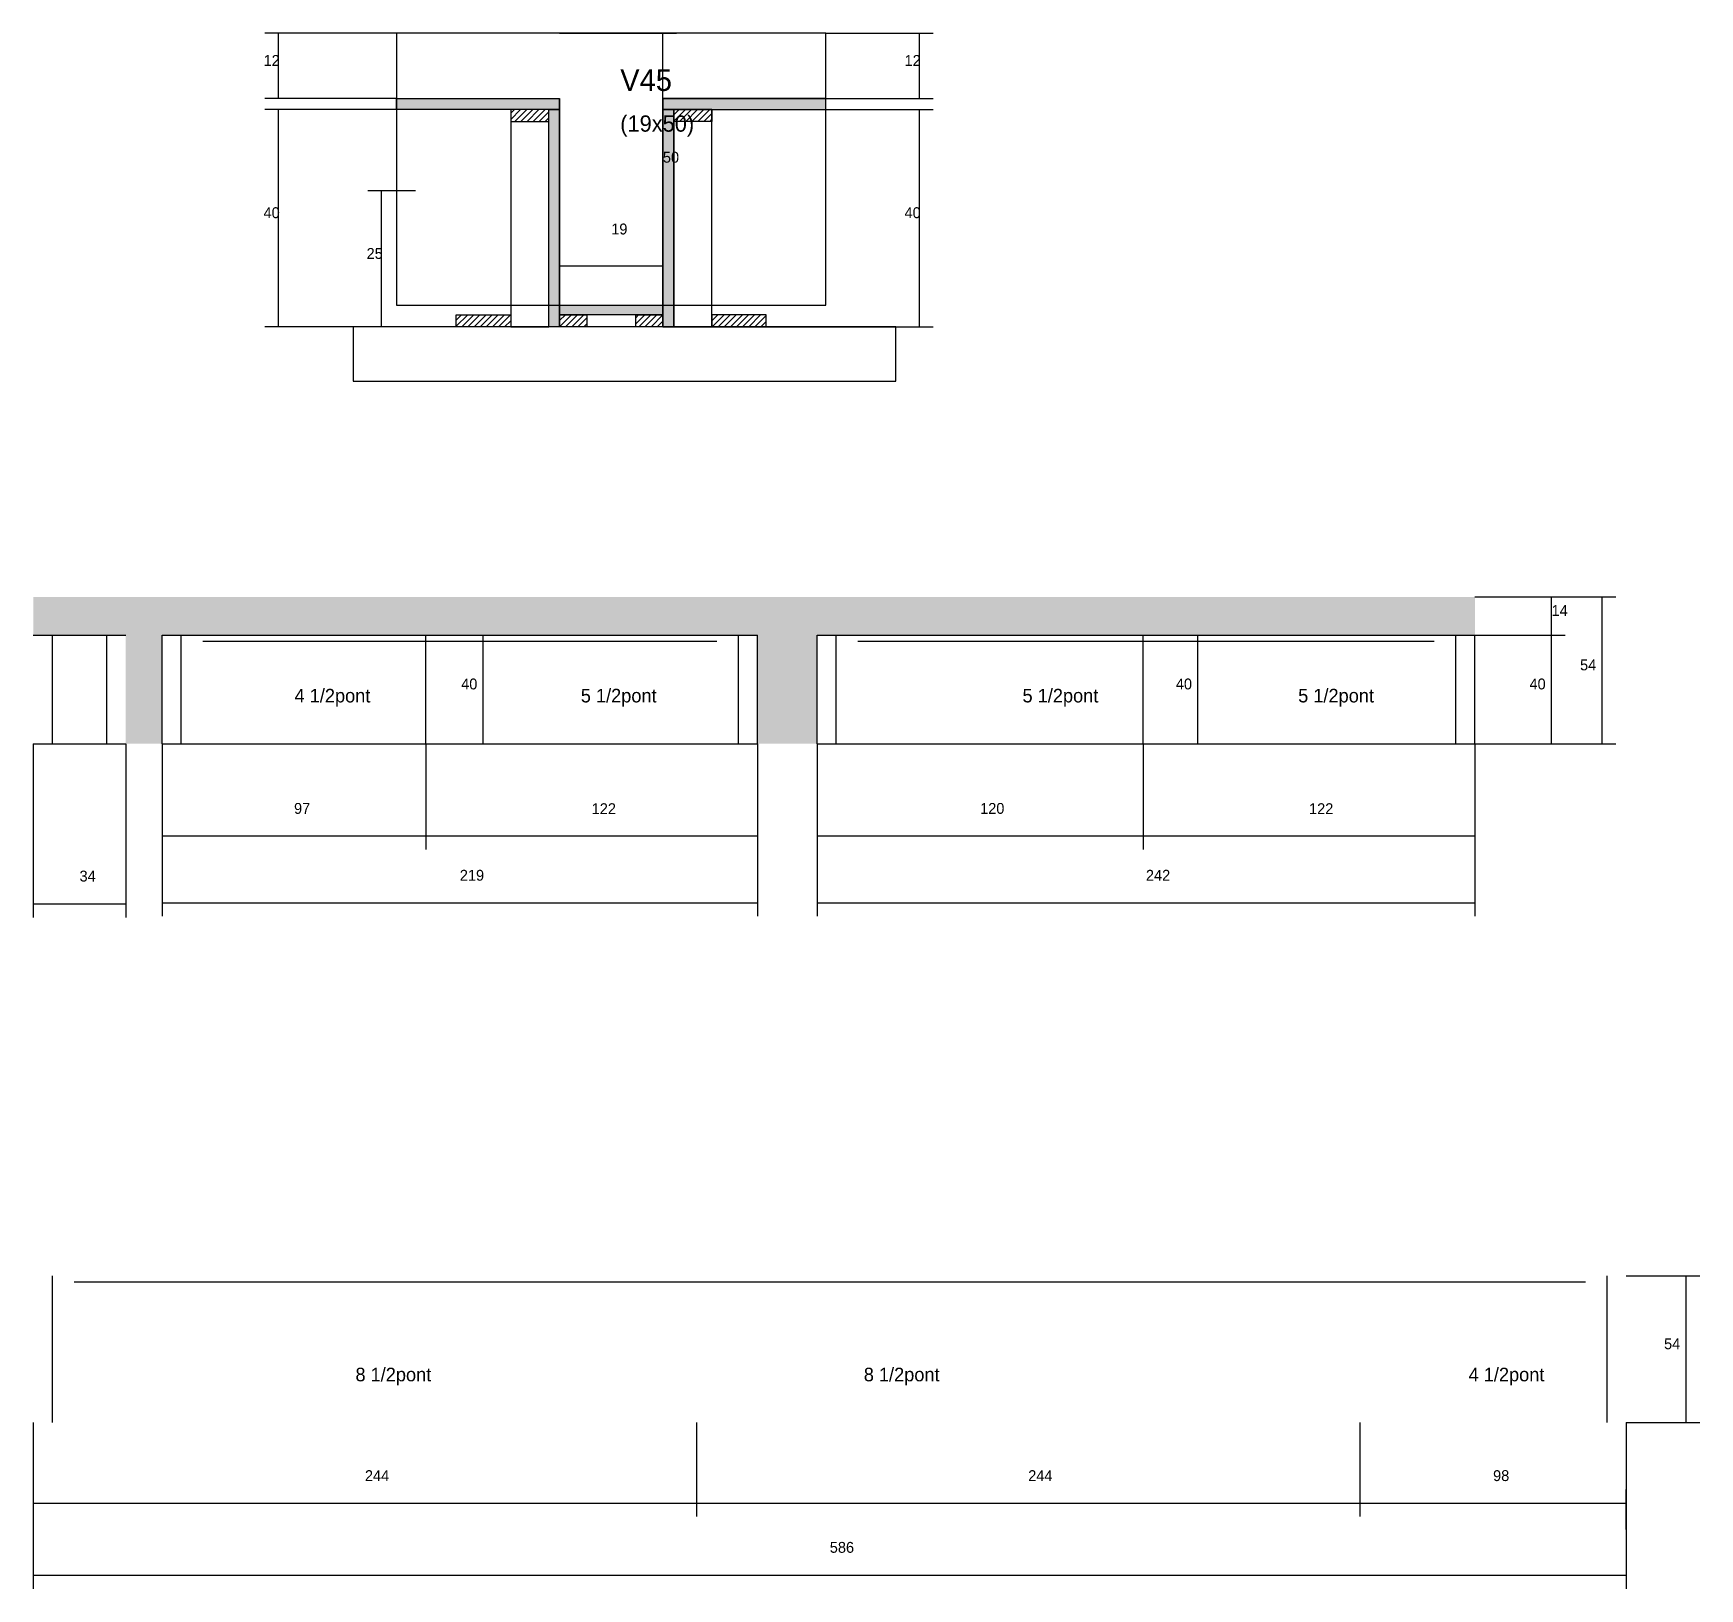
# Model space of a CAD drawing. Header units: metres. Extents: x 129604 to 130217, y 23046 to 23618.
import ezdxf

# ---------------------------------------------------------------- set-up
doc = ezdxf.new("R2010")
doc.units = ezdxf.units.M
for name, color, linetype in [('CONCRETO', 251, 'Continuous'), ('COTA', 4, 'Continuous'), ('Cota Seção (2x)', 4, 'Continuous'), ('Hachura', 253, 'Continuous'), ('Madeira', 126, 'Continuous'), ('NOMENCLATURA', 7, 'Continuous'), ('Painéis', 200, 'Continuous'), ('SARR_2.2x7', 40, 'Continuous'), ('Texto Seção', 7, 'Continuous')]:
    doc.layers.add(name, color=color, linetype=linetype)

msp = doc.modelspace()

# ---------------------------------------------------------------- hatches: boundary and pattern name
at = {"layer": 'COTA'}
h = msp.add_hatch(dxfattribs=at)
h.set_pattern_fill('AR-CONC', scale=0.03)
h.paths.add_polyline_path([(129892.7, 23396.5), (130134.7, 23396.5), (130134.7, 23410.5), (129604.4, 23410.5), (129604.4, 23396.5), (129638.4, 23396.5), (129638.4, 23356.5), (129651.8, 23356.5), (129651.8, 23396.5), (129870.8, 23396.5), (129870.8, 23356.5), (129892.7, 23356.5)])
at = {"layer": 'Hachura'}
h = msp.add_hatch(color=8, dxfattribs=at)
h.dxf.hatch_style = 1
h.paths.add_polyline_path([(129738, 23589.9), (129738, 23593.9), (129738, 23593.9), (129798, 23593.9), (129798, 23593.9), (129798, 23589.9), (129798, 23589.9), (129738, 23589.9)])
h = msp.add_hatch(dxfattribs=at)
h.set_pattern_fill('ANSI31', scale=0.5)
h.paths.add_polyline_path([(129780, 23589.9), (129780, 23585.5), (129780, 23585.5), (129794, 23585.5), (129794, 23585.5), (129794, 23589.9), (129794, 23589.9), (129780, 23589.9)])
h = msp.add_hatch(color=8, dxfattribs=at)
h.dxf.hatch_style = 1
h.paths.add_polyline_path([(129794, 23589.9), (129798, 23589.9), (129798, 23589.9), (129798, 23509.9), (129798, 23509.9), (129794, 23509.9), (129794, 23509.9), (129794, 23589.9)])
h = msp.add_hatch(color=8, dxfattribs=at)
h.dxf.hatch_style = 1
h.paths.add_polyline_path([(129896, 23589.9), (129896, 23593.9), (129896, 23593.9), (129836, 23593.9), (129836, 23593.9), (129836, 23589.9), (129836, 23589.9), (129896, 23589.9)])
h = msp.add_hatch(color=8, dxfattribs=at)
h.dxf.hatch_style = 1
h.paths.add_polyline_path([(129840, 23589.9), (129836, 23589.9), (129836, 23589.9), (129836, 23509.9), (129836, 23509.9), (129840, 23509.9), (129840, 23509.9), (129840, 23589.9)])
h = msp.add_hatch(dxfattribs=at)
h.set_pattern_fill('ANSI31', scale=0.5)
h.paths.add_polyline_path([(129854, 23589.9), (129854, 23585.5), (129854, 23585.5), (129840, 23585.5), (129840, 23585.5), (129840, 23589.9), (129840, 23589.9), (129854, 23589.9)])
h = msp.add_hatch(color=8, dxfattribs=at)
h.dxf.hatch_style = 1
h.paths.add_polyline_path([(129798, 23514.3), (129798, 23517.9), (129798, 23517.9), (129836, 23517.9), (129836, 23517.9), (129836, 23514.3), (129836, 23514.3), (129798, 23514.3)])
h = msp.add_hatch(dxfattribs=at)
h.set_pattern_fill('ANSI31', scale=0.5)
h.paths.add_polyline_path([(129760, 23509.9), (129760, 23514.3), (129760, 23514.3), (129780, 23514.3), (129780, 23514.3), (129780, 23509.9), (129780, 23509.9), (129760, 23509.9)])
h = msp.add_hatch(dxfattribs=at)
h.set_pattern_fill('ANSI31', scale=0.5)
h.paths.add_polyline_path([(129798, 23509.9), (129798, 23514.3), (129798, 23514.3), (129808, 23514.3), (129808, 23514.3), (129808, 23509.9), (129808, 23509.9), (129798, 23509.9)])
h = msp.add_hatch(dxfattribs=at)
h.set_pattern_fill('ANSI31', scale=0.5)
h.paths.add_polyline_path([(129826, 23509.9), (129826, 23514.3), (129826, 23514.3), (129836, 23514.3), (129836, 23514.3), (129836, 23509.9), (129836, 23509.9), (129826, 23509.9)])
h = msp.add_hatch(dxfattribs=at)
h.set_pattern_fill('ANSI31', scale=0.5)
h.paths.add_polyline_path([(129874, 23509.9), (129874, 23514.3), (129874, 23514.3), (129854, 23514.3), (129854, 23514.3), (129854, 23509.9), (129854, 23509.9), (129874, 23509.9)])

# ---------------------------------------------------------------- linework, layer by layer
at = {"layer": 'CONCRETO'}
for points in [[(129896, 23593.9), (129896, 23617.9), (129738, 23617.9), (129738, 23593.9), (129798, 23593.9), (129798, 23517.9), (129836, 23517.9), (129836, 23583.9), (129836, 23593.9)], [(129738, 23517.9), (129896, 23517.9), (129896, 23617.9), (129738, 23617.9)]]:
    msp.add_lwpolyline(points, close=True, dxfattribs=at)
at = {"layer": 'COTA'}
for p, q in [((129738, 23617.9), (129689.6, 23617.9)), ((129694.6, 23593.9), (129694.6, 23617.9)), ((129896, 23617.9), (129935.4, 23617.9)), ((129930.4, 23593.9), (129930.4, 23617.9)), ((129738, 23593.9), (129689.6, 23593.9)), ((129738, 23589.9), (129689.6, 23589.9)), ((129694.6, 23509.9), (129694.6, 23589.9)), ((129854, 23589.9), (129935.4, 23589.9)), ((129896, 23593.9), (129935.4, 23593.9)), ((129930.4, 23509.9), (129930.4, 23589.9)), ((129745, 23559.9), (129727.5, 23559.9)), ((129732.5, 23509.9), (129732.5, 23559.9)), ((129760, 23509.9), (129689.6, 23509.9)), ((129751.9, 23509.9), (129727.5, 23509.9)), ((129874, 23509.9), (129935.4, 23509.9)), ((130134.7, 23410.5), (130167.9, 23410.5)), ((130134.7, 23410.5), (130186.5, 23410.5)), ((130162.9, 23396.5), (130162.9, 23410.5)), ((130181.5, 23356.5), (130181.5, 23410.5)), ((129760.3, 23396.5), (129774.9, 23396.5)), ((129769.9, 23356.5), (129769.9, 23396.5)), ((130024.1, 23396.5), (130037.8, 23396.5)), ((130032.8, 23356.5), (130032.8, 23396.5)), ((130134.7, 23396.5), (130167.9, 23396.5)), ((130134.7, 23396.5), (130167.9, 23396.5)), ((130162.9, 23356.5), (130162.9, 23396.5)), ((129604.4, 23356.5), (129604.4, 23292.6)), ((129638.4, 23356.5), (129638.4, 23292.6)), ((129651.8, 23356.5), (129651.8, 23317.6)), ((129651.8, 23356.5), (129651.8, 23293)), ((129748.8, 23356.5), (129748.8, 23317.6)), ((129748.8, 23356.5), (129748.8, 23317.6)), ((129760.3, 23356.5), (129774.9, 23356.5)), ((129870.8, 23356.5), (129870.8, 23317.6)), ((129870.8, 23356.5), (129870.8, 23293)), ((129892.7, 23356.5), (129892.7, 23317.6)), ((129892.7, 23356.5), (129892.7, 23293)), ((130012.7, 23356.5), (130012.7, 23317.6)), ((130012.7, 23356.5), (130012.7, 23317.6)), ((130024.1, 23356.5), (130037.8, 23356.5)), ((130134.7, 23356.5), (130134.7, 23317.6)), ((130134.7, 23356.5), (130134.7, 23293)), ((130134.7, 23356.5), (130167.9, 23356.5)), ((130134.7, 23356.5), (130186.5, 23356.5)), ((129651.8, 23322.6), (129748.8, 23322.6)), ((129748.8, 23322.6), (129870.8, 23322.6)), ((129892.7, 23322.6), (130012.7, 23322.6)), ((130012.7, 23322.6), (130134.7, 23322.6)), ((129604.4, 23297.6), (129638.4, 23297.6)), ((129651.8, 23298), (129870.8, 23298)), ((129892.7, 23298), (130134.7, 23298)), ((130190.4, 23160.7), (130217.4, 23160.7)), ((130212.4, 23106.7), (130212.4, 23160.7)), ((129604.4, 23106.7), (129604.4, 23072.1)), ((129604.4, 23106.7), (129604.4, 23045.6)), ((129848.4, 23106.7), (129848.4, 23072.1)), ((129848.4, 23106.7), (129848.4, 23072.1)), ((130092.4, 23106.7), (130092.4, 23072.1)), ((130092.4, 23106.7), (130092.4, 23072.1)), ((130190.4, 23106.7), (130217.4, 23106.7)), ((130190.4, 23106.7), (130190.4, 23045.6)), ((130190.4, 23067.4), (130190.4, 23082.1)), ((129604.4, 23077.1), (129848.4, 23077.1)), ((129848.4, 23077.1), (130092.4, 23077.1)), ((130092.4, 23077.1), (130190.4, 23077.1)), ((129604.4, 23050.6), (130190.4, 23050.6))]:
    msp.add_line(p, q, dxfattribs=at)
at = {"layer": 'Cota Seção (2x)'}
for p, q in [((129798, 23617.9), (129841, 23617.9)), ((129836, 23517.9), (129836, 23617.9)), ((129798, 23517.9), (129798, 23537.4)), ((129836, 23517.9), (129836, 23537.4)), ((129798, 23532.4), (129836, 23532.4)), ((129798, 23517.9), (129841, 23517.9))]:
    msp.add_line(p, q, dxfattribs=at)
at = {"layer": 'Madeira'}
for points in [[(129780, 23589.9), (129780, 23585.5), (129794, 23585.5), (129794, 23589.9)], [(129780, 23509.9), (129794, 23509.9), (129794, 23589.9), (129780, 23589.9)], [(129854, 23589.9), (129854, 23585.5), (129840, 23585.5), (129840, 23589.9)], [(129854, 23589.9), (129840, 23589.9), (129840, 23509.9), (129854, 23509.9)], [(129722.1, 23489.9), (129921.7, 23489.9), (129921.7, 23509.9), (129722.1, 23509.9)], [(129760, 23509.9), (129760, 23514.3), (129780, 23514.3), (129780, 23509.9)], [(129798, 23509.9), (129798, 23514.3), (129808, 23514.3), (129808, 23509.9)], [(129826, 23509.9), (129826, 23514.3), (129836, 23514.3), (129836, 23509.9)], [(129874, 23509.9), (129874, 23514.3), (129854, 23514.3), (129854, 23509.9)]]:
    msp.add_lwpolyline(points, close=True, dxfattribs=at)
at = {"layer": 'Painéis'}
for p, q in [((129738, 23593.9), (129798, 23593.9)), ((129738, 23589.9), (129738, 23593.9)), ((129798, 23589.9), (129798, 23593.9)), ((129798, 23509.9), (129798, 23589.9)), ((129836, 23593.9), (129896, 23593.9)), ((129836, 23589.9), (129836, 23593.9)), ((129836, 23509.9), (129836, 23589.9)), ((129896, 23589.9), (129896, 23593.9)), ((129798, 23517.9), (129836, 23517.9)), ((129798, 23514.3), (129798, 23517.9)), ((129836, 23514.3), (129836, 23517.9)), ((129604.4, 23396.5), (129638.4, 23396.5)), ((129651.8, 23396.5), (129870.8, 23396.5)), ((129651.8, 23356.5), (129651.8, 23396.5)), ((129748.8, 23356.5), (129748.8, 23396.5)), ((129870.8, 23356.5), (129870.8, 23396.5)), ((129892.7, 23396.5), (130134.7, 23396.5)), ((129892.7, 23356.5), (129892.7, 23396.5)), ((130012.7, 23356.5), (130012.7, 23396.5)), ((130134.7, 23356.5), (130134.7, 23396.5)), ((129604.4, 23356.5), (129638.4, 23356.5)), ((129651.8, 23356.5), (129870.8, 23356.5)), ((129892.7, 23356.5), (130134.7, 23356.5))]:
    msp.add_line(p, q, dxfattribs=at)
for points in [[(129738, 23589.9), (129738, 23593.9), (129798, 23593.9), (129798, 23589.9)], [(129794, 23589.9), (129798, 23589.9), (129798, 23509.9), (129794, 23509.9)], [(129896, 23589.9), (129896, 23593.9), (129836, 23593.9), (129836, 23589.9)], [(129840, 23589.9), (129836, 23589.9), (129836, 23509.9), (129840, 23509.9)], [(129798, 23514.3), (129798, 23517.9), (129836, 23517.9), (129836, 23514.3)]]:
    msp.add_lwpolyline(points, close=True, dxfattribs=at)
at = {"layer": 'SARR_2.2x7'}
for p, q in [((129611.4, 23356.5), (129611.4, 23396.5)), ((129631.4, 23356.5), (129631.4, 23396.5)), ((129658.8, 23356.5), (129658.8, 23396.5)), ((129666.8, 23394.3), (129748.8, 23394.3)), ((129748.8, 23394.3), (129855.8, 23394.3)), ((129863.8, 23356.5), (129863.8, 23396.5)), ((129899.7, 23356.5), (129899.7, 23396.5)), ((129907.7, 23394.3), (130012.7, 23394.3)), ((130012.7, 23394.3), (130119.7, 23394.3)), ((130127.7, 23356.5), (130127.7, 23396.5)), ((129611.4, 23106.7), (129611.4, 23160.7)), ((130183.4, 23106.7), (130183.4, 23160.7)), ((129619.4, 23158.5), (129848.4, 23158.5)), ((129848.4, 23158.5), (130092.4, 23158.5)), ((130092.4, 23158.5), (130175.4, 23158.5))]:
    msp.add_line(p, q, dxfattribs=at)

# ---------------------------------------------------------------- texts
at = {"layer": 'COTA'}
for s, p in [('12', (129689.1, 23605.9)), ('12', (129924.9, 23605.9)), ('40', (129689.1, 23549.9)), ('40', (129924.9, 23549.9)), ('25', (129727, 23534.9)), ('14', (130162.9, 23403.5)), ('54', (130173.4, 23383.5)), ('40', (129761.8, 23376.5)), ('40', (130024.7, 23376.5)), ('40', (130154.8, 23376.5)), ('97', (129700.3, 23330.7)), ('122', (129809.8, 23330.6)), ('120', (129952.7, 23330.7)), ('122', (130073.7, 23330.6)), ('34', (129621.4, 23305.8)), ('219', (129761.3, 23306.1)), ('242', (130013.7, 23306.1)), ('54', (130204.3, 23133.7)), ('244', (129726.4, 23085.2)), ('244', (129970.4, 23085.2)), ('98', (130141.4, 23085.2)), ('586', (129897.4, 23058.8))]:
    msp.add_text(s, height=4, dxfattribs=at).set_placement(p)
at = {"layer": 'Cota Seção (2x)'}
for s, p in [('50', (129836, 23570.3)), ('19', (129817, 23543.9))]:
    msp.add_text(s, height=4, dxfattribs=at).set_placement(p)
at = {"layer": 'NOMENCLATURA'}
for s, p in [('4 1/2pont', (129700.5, 23371.7)), ('5 1/2pont', (129805.8, 23371.7)), ('5 1/2pont', (129968.3, 23371.7)), ('5 1/2pont', (130069.7, 23371.7)), ('8 1/2pont', (129722.9, 23121.9)), ('8 1/2pont', (129909.9, 23121.9)), ('4 1/2pont', (130132.4, 23121.9))]:
    msp.add_text(s, height=5, dxfattribs=at).set_placement(p)
at = {"layer": 'Texto Seção'}
for s, height, p in [('V45', 8, (129820.3, 23596.7)), ('(19x50)', 6, (129820.3, 23581.7))]:
    msp.add_text(s, height=height, dxfattribs=at).set_placement(p)

doc.saveas('drawing.dxf')
